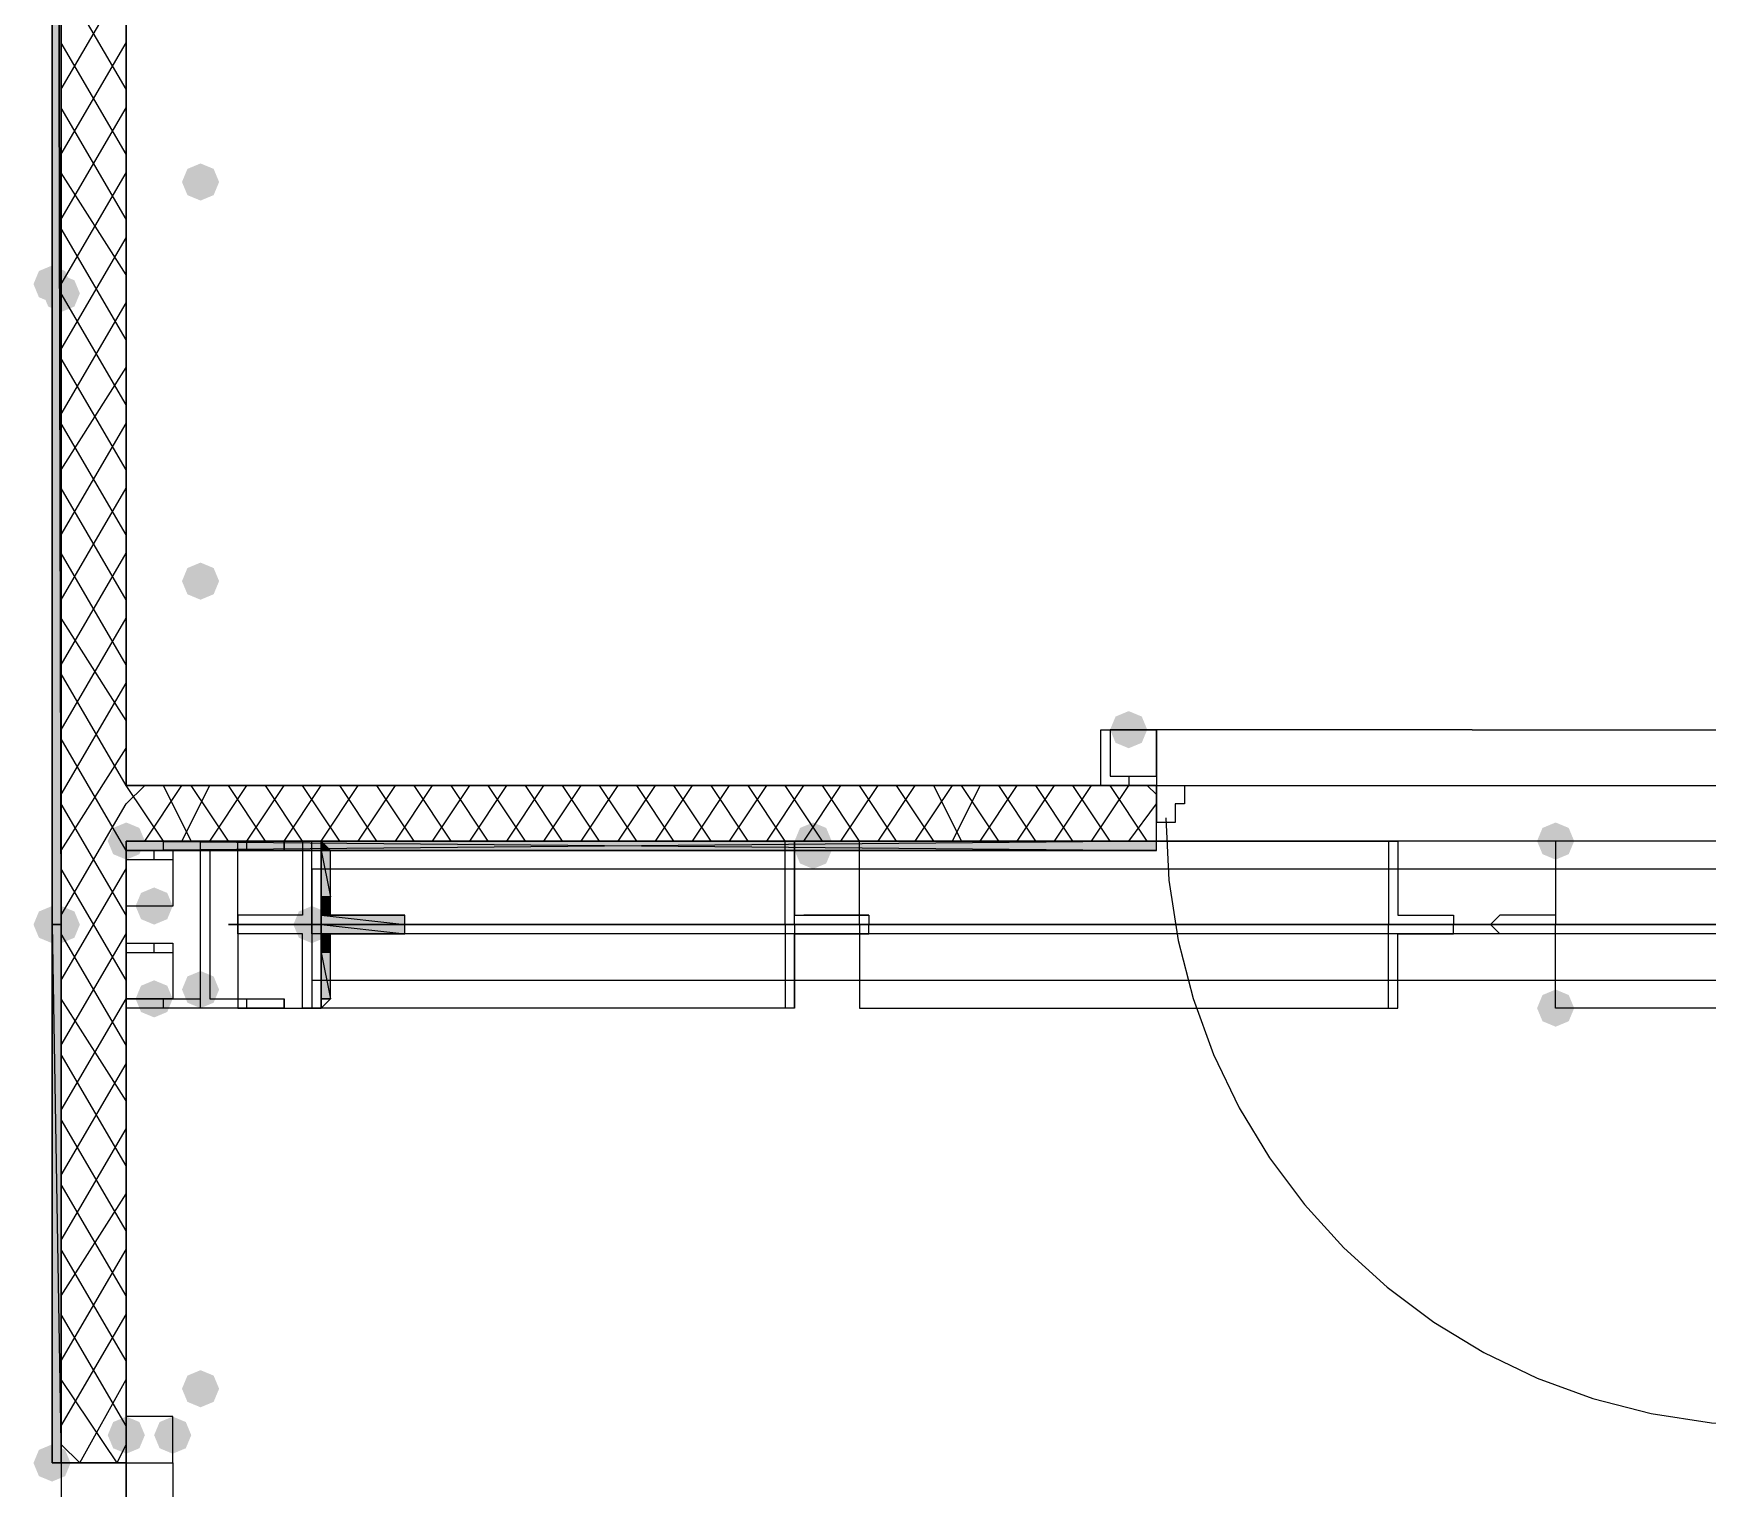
# Model space of a CAD drawing. Header units: millimetres. Extents: x 0 to 420, y 0 to 297.
# Drawn here: x 104.39 to 112.03, y 165.66 to 172.3 of the extents above; entities that cross this region are included whole.
import ezdxf

# ---------------------------------------------------------------- set-up
doc = ezdxf.new("R2010")
doc.units = ezdxf.units.MM
doc.layers.get('0').update_dxf_attribs({"linetype": 'CONTINUOUS'})

msp = doc.modelspace()

# ---------------------------------------------------------------- hatches: boundary and pattern name
at = {"true_color": 0x000007}
h = msp.add_hatch(color=0, dxfattribs=at)
h.paths.add_polyline_path([(104.521, 185.631667), (104.478667, 185.631667), (104.521, 168.232667)], flags=0)
h.paths.add_polyline_path([(104.478667, 185.631667), (104.521, 168.232667), (104.478667, 168.232667)], flags=0)
for points in [[(105.240667, 171.619333), (105.215796, 171.559537), (105.156, 171.534667), (105.096204, 171.559537), (105.071333, 171.619333), (105.096204, 171.679129), (105.156, 171.704), (105.215796, 171.679129)], [(105.240667, 169.799), (105.215796, 169.739204), (105.156, 169.714333), (105.096204, 169.739204), (105.071333, 169.799), (105.096204, 169.858796), (105.156, 169.883667), (105.215796, 169.858796)], [(109.474, 169.121667), (109.449129, 169.061871), (109.389333, 169.037), (109.329538, 169.061871), (109.304667, 169.121667), (109.329537, 169.181462), (109.389333, 169.206333), (109.449129, 169.181463)], [(111.421333, 168.613667), (111.396463, 168.553871), (111.336667, 168.529), (111.276871, 168.553871), (111.252, 168.613667), (111.276871, 168.673462), (111.336667, 168.698333), (111.396462, 168.673463)], [(105.029, 168.317333), (105.004129, 168.257537), (104.944333, 168.232667), (104.884538, 168.257537), (104.859667, 168.317333), (104.884537, 168.377129), (104.944333, 168.402), (105.004129, 168.377129)], [(105.748667, 168.232667), (105.723796, 168.172871), (105.664, 168.148), (105.604204, 168.172871), (105.579333, 168.232667), (105.604204, 168.292462), (105.664, 168.317333), (105.723796, 168.292463)], [(105.240667, 167.936333), (105.215796, 167.876537), (105.156, 167.851667), (105.096204, 167.876537), (105.071333, 167.936333), (105.096204, 167.996129), (105.156, 168.021), (105.215796, 167.996129)], [(105.029, 167.894), (105.004129, 167.834204), (104.944333, 167.809333), (104.884538, 167.834204), (104.859667, 167.894), (104.884537, 167.953796), (104.944333, 167.978667), (105.004129, 167.953796)], [(111.421333, 167.851667), (111.396463, 167.791871), (111.336667, 167.767), (111.276871, 167.791871), (111.252, 167.851667), (111.276871, 167.911462), (111.336667, 167.936333), (111.396462, 167.911463)], [(105.240667, 166.116), (105.215796, 166.056204), (105.156, 166.031333), (105.096204, 166.056204), (105.071333, 166.116), (105.096204, 166.175796), (105.156, 166.200667), (105.215796, 166.175796)], [(104.902, 165.904333), (104.877129, 165.844538), (104.817333, 165.819667), (104.757538, 165.844538), (104.732667, 165.904333), (104.757537, 165.964129), (104.817333, 165.989), (104.877129, 165.964129)], [(105.113667, 165.904333), (105.088796, 165.844538), (105.029, 165.819667), (104.969204, 165.844538), (104.944333, 165.904333), (104.969204, 165.964129), (105.029, 165.989), (105.088796, 165.964129)]]:
    msp.add_hatch(color=0, dxfattribs=at).paths.add_polyline_path(points, flags=0)
at = {"true_color": 0x0000fe}
for points in [[(104.563333, 171.153667), (104.538463, 171.093871), (104.478667, 171.069), (104.418871, 171.093871), (104.394, 171.153667), (104.418871, 171.213462), (104.478667, 171.238333), (104.538462, 171.213463)], [(104.605667, 171.111333), (104.580796, 171.051537), (104.521, 171.026667), (104.461204, 171.051537), (104.436333, 171.111333), (104.461204, 171.171129), (104.521, 171.196), (104.580796, 171.171129)], [(104.902, 168.613667), (104.877129, 168.553871), (104.817333, 168.529), (104.757538, 168.553871), (104.732667, 168.613667), (104.757537, 168.673462), (104.817333, 168.698333), (104.877129, 168.673463)], [(104.902, 168.613667), (104.877129, 168.553871), (104.817333, 168.529), (104.757538, 168.553871), (104.732667, 168.613667), (104.757537, 168.673462), (104.817333, 168.698333), (104.877129, 168.673463)], [(108.034667, 168.613667), (108.009796, 168.553871), (107.95, 168.529), (107.890204, 168.553871), (107.865333, 168.613667), (107.890204, 168.673462), (107.95, 168.698333), (108.009796, 168.673463)], [(108.034667, 168.571333), (108.009796, 168.511537), (107.95, 168.486667), (107.890204, 168.511537), (107.865333, 168.571333), (107.890204, 168.631129), (107.95, 168.656), (108.009796, 168.631129)], [(104.563333, 168.232667), (104.538463, 168.172871), (104.478667, 168.148), (104.418871, 168.172871), (104.394, 168.232667), (104.418871, 168.292462), (104.478667, 168.317333), (104.538462, 168.292463)], [(104.605667, 168.232667), (104.580796, 168.172871), (104.521, 168.148), (104.461204, 168.172871), (104.436333, 168.232667), (104.461204, 168.292462), (104.521, 168.317333), (104.580796, 168.292463)], [(104.563333, 165.777333), (104.538463, 165.717537), (104.478667, 165.692667), (104.418871, 165.717537), (104.394, 165.777333), (104.418871, 165.837129), (104.478667, 165.862), (104.538462, 165.837129)], [(104.563333, 165.777333), (104.538463, 165.717537), (104.478667, 165.692667), (104.418871, 165.717537), (104.394, 165.777333), (104.418871, 165.837129), (104.478667, 165.862), (104.538462, 165.837129)]]:
    msp.add_hatch(color=0, dxfattribs=at).paths.add_polyline_path(points, flags=0)
at = {"true_color": 0x000007}
h = msp.add_hatch(color=0, dxfattribs=at)
h.paths.add_polyline_path([(109.516333, 168.613667), (104.817333, 168.613667), (109.516333, 168.571333)], flags=0)
h.paths.add_polyline_path([(104.817333, 168.613667), (109.516333, 168.571333), (104.817333, 168.571333)], flags=0)
at = {"true_color": 0x000062}
h = msp.add_hatch(color=0, dxfattribs=at)
h.paths.add_polyline_path([(105.748667, 168.571333), (105.706333, 168.613667)], flags=0)
h.paths.add_polyline_path([(105.706333, 168.613667), (105.748667, 168.571333), (105.706333, 168.571333)], flags=0)
h = msp.add_hatch(color=0, dxfattribs=at)
h.paths.add_polyline_path([(105.748667, 168.571333), (105.706333, 168.571333), (105.748667, 168.359667)], flags=0)
h.paths.add_polyline_path([(105.706333, 168.571333), (105.748667, 168.359667), (105.706333, 168.359667)], flags=0)
h = msp.add_hatch(color=0, dxfattribs=at)
h.paths.add_polyline_path([(105.748667, 168.359667), (105.706333, 168.359667), (105.748667, 168.317333)], flags=0)
h.paths.add_polyline_path([(105.706333, 168.359667), (105.748667, 168.317333), (105.706333, 168.317333)], flags=0)
h = msp.add_hatch(color=0, dxfattribs=at)
h.paths.add_polyline_path([(105.748667, 168.317333), (105.706333, 168.317333), (105.748667, 168.275)], flags=0)
h.paths.add_polyline_path([(105.706333, 168.317333), (105.748667, 168.275), (105.706333, 168.275)], flags=0)
h.paths.add_polyline_path([(105.748667, 168.275), (105.706333, 168.275)], flags=0)
h.paths.add_polyline_path([(105.706333, 168.275), (105.748667, 168.275)], flags=0)
h.paths.add_polyline_path([(105.748667, 168.275), (105.706333, 168.275)], flags=0)
h.paths.add_polyline_path([(105.748667, 168.275), (105.706333, 168.275)], flags=0)
at = {"true_color": 0x000007}
h = msp.add_hatch(color=0, dxfattribs=at)
h.paths.add_polyline_path([(104.521, 168.232667), (104.478667, 168.232667), (104.521, 165.777333)], flags=0)
h.paths.add_polyline_path([(104.478667, 168.232667), (104.521, 165.777333), (104.478667, 165.777333)], flags=0)
at = {"true_color": 0x000062}
h = msp.add_hatch(color=0, dxfattribs=at)
h.paths.add_polyline_path([(105.706333, 168.275), (105.748667, 168.275)], flags=0)
h.paths.add_polyline_path([(105.748667, 168.275), (105.706333, 168.275)], flags=0)
h = msp.add_hatch(color=0, dxfattribs=at)
h.paths.add_polyline_path([(106.002667, 168.275), (105.706333, 168.275)], flags=0)
h.paths.add_polyline_path([(106.002667, 168.275), (105.706333, 168.275), (105.748667, 168.275)], flags=0)
h = msp.add_hatch(color=0, dxfattribs=at)
h.paths.add_polyline_path([(105.706333, 168.275), (106.045, 168.275)], flags=0)
h.paths.add_polyline_path([(106.045, 168.275), (105.706333, 168.275)], flags=0)
h = msp.add_hatch(color=0, dxfattribs=at)
h.paths.add_polyline_path([(106.087333, 168.275), (105.706333, 168.275)], flags=0)
h.paths.add_polyline_path([(105.706333, 168.275), (106.087333, 168.275)], flags=0)
h.paths.add_polyline_path([(106.087333, 168.275), (105.706333, 168.275)], flags=0)
h.paths.add_polyline_path([(106.087333, 168.275), (105.706333, 168.275), (106.045, 168.275)], flags=0)
h = msp.add_hatch(color=0, dxfattribs=at)
h.paths.add_polyline_path([(106.087333, 168.275), (105.706333, 168.275), (106.087333, 168.232667)], flags=0)
h.paths.add_polyline_path([(105.706333, 168.275), (106.087333, 168.232667), (105.706333, 168.232667)], flags=0)
h.paths.add_polyline_path([(106.087333, 168.232667), (105.706333, 168.232667)], flags=0)
h.paths.add_polyline_path([(105.706333, 168.232667), (106.087333, 168.232667)], flags=0)
h.paths.add_polyline_path([(106.087333, 168.232667), (105.706333, 168.232667)], flags=0)
h.paths.add_polyline_path([(106.087333, 168.232667), (105.706333, 168.232667)], flags=0)
h = msp.add_hatch(color=0, dxfattribs=at)
h.paths.add_polyline_path([(105.706333, 168.232667), (106.087333, 168.232667)], flags=0)
h.paths.add_polyline_path([(106.087333, 168.232667), (105.706333, 168.232667)], flags=0)
h.paths.add_polyline_path([(106.087333, 168.232667), (105.706333, 168.232667)], flags=0)
h.paths.add_polyline_path([(105.706333, 168.232667), (106.087333, 168.232667)], flags=0)
h = msp.add_hatch(color=0, dxfattribs=at)
h.paths.add_polyline_path([(106.087333, 168.232667), (105.706333, 168.232667), (106.087333, 168.190333)], flags=0)
h.paths.add_polyline_path([(105.706333, 168.232667), (106.087333, 168.190333), (105.706333, 168.190333)], flags=0)
h.paths.add_polyline_path([(106.087333, 168.190333), (105.706333, 168.190333)], flags=0)
h.paths.add_polyline_path([(105.706333, 168.190333), (106.087333, 168.190333)], flags=0)
msp.add_hatch(color=0, dxfattribs=at).paths.add_polyline_path([(106.045, 168.275), (106.002667, 168.275)], flags=0)
h = msp.add_hatch(color=0, dxfattribs=at)
h.paths.add_polyline_path([(106.002667, 168.275), (106.045, 168.275)], flags=0)
h.paths.add_polyline_path([(106.045, 168.275), (106.002667, 168.275)], flags=0)
h = msp.add_hatch(color=0, dxfattribs=at)
h.paths.add_polyline_path([(106.045, 168.190333), (105.706333, 168.190333)], flags=0)
h.paths.add_polyline_path([(105.706333, 168.190333), (106.045, 168.190333)], flags=0)
h.paths.add_polyline_path([(106.045, 168.190333), (105.706333, 168.190333)], flags=0)
h.paths.add_polyline_path([(106.045, 168.190333), (105.706333, 168.190333), (106.087333, 168.190333)], flags=0)
h = msp.add_hatch(color=0, dxfattribs=at)
h.paths.add_polyline_path([(105.748667, 168.190333), (105.706333, 168.190333)], flags=0)
h.paths.add_polyline_path([(105.748667, 168.190333), (105.706333, 168.190333)], flags=0)
h.paths.add_polyline_path([(105.706333, 168.190333), (105.748667, 168.190333)], flags=0)
h.paths.add_polyline_path([(105.748667, 168.190333), (105.706333, 168.190333)], flags=0)
h.paths.add_polyline_path([(105.748667, 168.190333), (105.706333, 168.190333)], flags=0)
h.paths.add_polyline_path([(105.706333, 168.190333), (105.748667, 168.190333)], flags=0)
h.paths.add_polyline_path([(105.748667, 168.190333), (105.706333, 168.190333)], flags=0)
h.paths.add_polyline_path([(105.748667, 168.190333), (105.706333, 168.190333), (106.002667, 168.190333)], flags=0)
h = msp.add_hatch(color=0, dxfattribs=at)
h.paths.add_polyline_path([(105.748667, 168.190333), (105.706333, 168.190333), (105.748667, 168.148)], flags=0)
h.paths.add_polyline_path([(105.706333, 168.190333), (105.748667, 168.148), (105.706333, 168.148)], flags=0)
h = msp.add_hatch(color=0, dxfattribs=at)
h.paths.add_polyline_path([(105.748667, 168.148), (105.706333, 168.148), (105.748667, 168.105667)], flags=0)
h.paths.add_polyline_path([(105.706333, 168.148), (105.748667, 168.105667), (105.706333, 168.105667)], flags=0)
h = msp.add_hatch(color=0, dxfattribs=at)
h.paths.add_polyline_path([(106.002667, 168.190333), (106.045, 168.190333)], flags=0)
h.paths.add_polyline_path([(106.045, 168.190333), (106.002667, 168.190333)], flags=0)
h.paths.add_polyline_path([(106.045, 168.190333), (106.002667, 168.190333)], flags=0)
h = msp.add_hatch(color=0, dxfattribs=at)
h.paths.add_polyline_path([(105.748667, 168.105667), (105.706333, 168.105667), (105.748667, 167.894)], flags=0)
h.paths.add_polyline_path([(105.706333, 168.105667), (105.748667, 167.894), (105.706333, 167.894)], flags=0)

# ---------------------------------------------------------------- linework, layer by layer
at = {"color": 0, "true_color": 0x000007}
for points in [[(104.521, 221.064667), (104.521, 165.777333)], [(104.817333, 168.867667), (104.817333, 185.970333)], [(104.521, 168.232667), (104.521, 185.631667), (104.521, 168.232667), (104.478667, 185.631667)], [(104.521, 172.042667), (104.817333, 172.550667)], [(104.817333, 172.042667), (104.521, 172.550667)], [(104.521, 171.746333), (104.817333, 172.254333)], [(104.817333, 171.746333), (104.521, 172.254333)], [(104.521, 171.45), (104.817333, 171.958)], [(104.817333, 171.45), (104.521, 171.958)], [(104.521, 171.153667), (104.817333, 171.661667)], [(104.817333, 171.196), (104.521, 171.661667)], [(104.817333, 170.899667), (104.521, 171.407667)], [(104.521, 170.857333), (104.817333, 171.365333)], [(104.817333, 170.603333), (104.521, 171.111333)], [(104.521, 170.561), (104.817333, 171.069)], [(104.817333, 170.307), (104.521, 170.815)], [(104.521, 170.307), (104.817333, 170.772667)], [(104.521, 170.010667), (104.817333, 170.518667)], [(104.817333, 170.010667), (104.521, 170.518667)], [(104.521, 169.714333), (104.817333, 170.222333)], [(104.817333, 169.714333), (104.521, 170.222333)], [(104.521, 169.418), (104.817333, 169.926)], [(104.817333, 169.418), (104.521, 169.926)], [(104.521, 169.121667), (104.817333, 169.629667)], [(104.817333, 169.164), (104.521, 169.629667)], [(104.817333, 168.867667), (104.521, 169.375667)], [(104.521, 168.825333), (104.817333, 169.333333)], [(104.817333, 168.571333), (104.521, 169.079333)], [(110.955667, 169.121667), (109.516333, 169.121667), (109.516333, 168.994667)], [(110.955667, 169.121667), (112.437333, 169.121667), (112.649, 169.121667), (112.649, 168.91), (112.437333, 168.91), (112.437333, 169.121667), (112.649, 169.121667), (112.649, 168.867667), (112.437333, 168.867667), (112.437333, 169.121667), (112.437333, 168.994667)], [(104.521, 168.571333), (104.817333, 169.037)], [(109.516333, 168.994667), (109.516333, 168.867667), (110.955667, 168.867667)], [(110.955667, 168.867667), (112.437333, 168.867667), (112.437333, 168.994667)], [(109.389333, 168.91), (109.389333, 168.867667)], [(104.817333, 168.783), (104.902, 168.867667)], [(104.986667, 168.613667), (104.817333, 168.867667)], [(109.516333, 168.867667), (104.817333, 168.867667)], [(104.902, 168.613667), (105.071333, 168.867667)], [(105.113667, 168.613667), (104.986667, 168.867667)], [(105.071333, 168.613667), (105.198333, 168.867667)], [(105.283, 168.613667), (105.113667, 168.867667)], [(105.198333, 168.613667), (105.367667, 168.867667)], [(105.452333, 168.613667), (105.283, 168.867667)], [(105.367667, 168.613667), (105.537, 168.867667)], [(105.621667, 168.613667), (105.452333, 168.867667)], [(105.537, 168.613667), (105.706333, 168.867667)], [(105.791, 168.613667), (105.621667, 168.867667)], [(105.706333, 168.613667), (105.875667, 168.867667)], [(105.960333, 168.613667), (105.791, 168.867667)], [(105.875667, 168.613667), (106.045, 168.867667)], [(106.129667, 168.613667), (105.960333, 168.867667)], [(106.045, 168.613667), (106.214333, 168.867667)], [(106.299, 168.613667), (106.129667, 168.867667)], [(106.214333, 168.613667), (106.383667, 168.867667)], [(106.468333, 168.613667), (106.299, 168.867667)], [(106.383667, 168.613667), (106.553, 168.867667)], [(106.637667, 168.613667), (106.468333, 168.867667)], [(106.553, 168.613667), (106.722333, 168.867667)], [(106.807, 168.613667), (106.637667, 168.867667)], [(106.722333, 168.613667), (106.891667, 168.867667)], [(106.976333, 168.613667), (106.807, 168.867667)], [(106.891667, 168.613667), (107.061, 168.867667)], [(107.145667, 168.613667), (106.976333, 168.867667)], [(107.061, 168.613667), (107.230333, 168.867667)], [(107.315, 168.613667), (107.145667, 168.867667)], [(107.230333, 168.613667), (107.399667, 168.867667)], [(107.484333, 168.613667), (107.315, 168.867667)], [(107.399667, 168.613667), (107.569, 168.867667)], [(107.653667, 168.613667), (107.484333, 168.867667)], [(107.569, 168.613667), (107.738333, 168.867667)], [(107.823, 168.613667), (107.653667, 168.867667)], [(107.738333, 168.613667), (107.907667, 168.867667)], [(107.992333, 168.613667), (107.823, 168.867667)], [(107.907667, 168.613667), (108.077, 168.867667)], [(108.161667, 168.613667), (107.992333, 168.867667)], [(108.077, 168.613667), (108.246333, 168.867667)], [(108.331, 168.613667), (108.161667, 168.867667)], [(108.246333, 168.613667), (108.415667, 168.867667)], [(108.500333, 168.613667), (108.331, 168.867667)], [(108.415667, 168.613667), (108.585, 168.867667)], [(108.627333, 168.613667), (108.500333, 168.867667)], [(108.585, 168.613667), (108.712, 168.867667)], [(108.796667, 168.613667), (108.627333, 168.867667)], [(108.712, 168.613667), (108.881333, 168.867667)], [(108.966, 168.613667), (108.796667, 168.867667)], [(108.881333, 168.613667), (109.050667, 168.867667)], [(109.135333, 168.613667), (108.966, 168.867667)], [(109.050667, 168.613667), (109.22, 168.867667)], [(109.304667, 168.613667), (109.135333, 168.867667)], [(109.22, 168.613667), (109.389333, 168.867667)], [(109.474, 168.613667), (109.304667, 168.867667)], [(109.516333, 168.825333), (109.474, 168.867667)], [(109.516333, 168.613667), (109.516333, 168.698333), (109.516333, 168.867667)], [(104.521, 168.275), (104.817333, 168.783)], [(104.817333, 168.275), (104.521, 168.783)], [(109.389333, 168.613667), (109.516333, 168.783)], [(109.516333, 168.613667), (109.516333, 168.698333)], [(109.558667, 168.7195), (109.572982, 168.435991), (109.615, 168.160673), (109.683326, 167.894939), (109.776568, 167.640182), (109.89333, 167.397796), (110.032219, 167.169176), (110.191842, 166.955714), (110.370805, 166.758805), (110.567714, 166.579842), (110.781176, 166.420219), (111.009796, 166.28133), (111.252182, 166.164568), (111.506939, 166.071326), (111.772673, 166.003), (112.047991, 165.960982), (112.3315, 165.946667)], [(104.817333, 168.613667), (109.516333, 168.613667), (104.817333, 168.571333), (109.516333, 168.571333)], [(104.817333, 168.571333), (104.817333, 168.613667)], [(104.817333, 168.613667), (109.516333, 168.613667)], [(104.817333, 165.777333), (104.817333, 168.613667)], [(104.986667, 168.571333), (104.986667, 168.613667)], [(105.156, 167.851667), (105.156, 168.613667)], [(105.664, 168.232667), (105.664, 168.613667), (105.621667, 168.613667), (105.621667, 168.571333), (105.621667, 168.317333), (105.621667, 168.275), (105.579333, 168.275), (105.367667, 168.275), (105.325333, 168.275), (105.325333, 168.232667), (105.664, 168.232667), (107.823, 168.232667), (107.823, 168.613667), (105.664, 168.613667)], [(105.706333, 168.232667), (105.325333, 168.232667), (105.325333, 168.613667), (105.706333, 168.613667)], [(105.367667, 168.571333), (105.367667, 168.613667)], [(105.537, 168.571333), (105.537, 168.613667)], [(107.865333, 168.613667), (105.706333, 168.613667)], [(107.865333, 168.232667), (107.865333, 168.613667), (107.865333, 168.571333), (107.865333, 168.317333), (107.865333, 168.275)], [(110.574667, 168.613667), (110.617, 168.613667)], [(110.617, 168.613667), (110.617, 168.571333), (110.617, 168.317333), (110.617, 168.275), (110.659333, 168.275), (110.871, 168.275), (110.871, 168.232667)], [(111.336667, 168.613667), (111.336667, 168.571333), (111.336667, 168.317333), (111.336667, 168.275), (111.294333, 168.275), (111.082667, 168.275), (111.040333, 168.232667)], [(104.944333, 168.529), (104.944333, 168.571333)], [(104.521, 167.978667), (104.817333, 168.486667)], [(104.817333, 167.978667), (104.521, 168.486667)], [(105.664, 168.486667), (105.664, 168.232667), (105.664, 168.275), (105.664, 168.486667), (116.289667, 168.486667), (116.289667, 168.232667), (105.664, 168.232667), (105.664, 168.275)], [(104.478667, 165.777333), (104.478667, 168.232667), (104.521, 165.777333), (104.521, 168.232667)], [(105.664, 168.232667), (105.664, 167.851667), (105.621667, 167.851667), (105.621667, 167.894), (105.621667, 168.148), (105.621667, 168.190333), (105.579333, 168.190333), (105.367667, 168.190333), (105.325333, 168.190333), (105.325333, 168.232667), (105.664, 168.232667), (107.823, 168.232667), (107.823, 167.851667), (105.664, 167.851667)], [(105.706333, 168.232667), (105.325333, 168.232667), (105.325333, 167.851667), (105.706333, 167.851667)], [(116.289667, 168.190333), (116.289667, 168.232667), (116.289667, 168.190333), (105.664, 168.190333), (105.664, 168.232667), (116.289667, 168.232667)], [(107.865333, 168.232667), (105.706333, 168.232667)], [(107.865333, 168.232667), (105.706333, 168.232667)], [(106.045, 168.275), (105.748667, 168.275)], [(107.865333, 168.275), (107.907667, 168.275), (108.204, 168.275), (107.907667, 168.275)], [(107.865333, 168.232667), (107.865333, 167.851667), (107.865333, 167.894), (107.865333, 168.148), (107.865333, 168.190333)], [(108.204, 168.232667), (107.865333, 168.232667)], [(108.204, 168.232667), (107.865333, 168.232667)], [(108.204, 168.275), (108.204, 168.232667)], [(108.204, 168.190333), (108.204, 168.232667)], [(110.871, 168.232667), (110.574667, 168.232667)], [(110.871, 168.232667), (110.574667, 168.232667)], [(110.617, 167.851667), (110.617, 167.894), (110.617, 168.148), (110.617, 168.190333), (110.659333, 168.190333), (110.871, 168.190333), (110.871, 168.232667)], [(111.040333, 168.232667), (111.336667, 168.232667)], [(111.336667, 167.851667), (111.336667, 167.894), (111.336667, 168.148), (111.336667, 168.190333), (111.294333, 168.190333), (111.082667, 168.190333), (111.040333, 168.232667)], [(111.040333, 168.232667), (111.336667, 168.232667)], [(104.521, 167.682333), (104.817333, 168.190333)], [(104.817333, 167.682333), (104.521, 168.190333)], [(104.944333, 168.105667), (104.944333, 168.148)], [(105.664, 168.190333), (105.664, 168.021), (105.664, 167.978667), (116.289667, 167.978667), (116.289667, 168.021), (116.289667, 168.190333), (116.289667, 167.978667)], [(106.045, 168.190333), (105.748667, 168.190333)], [(107.865333, 168.190333), (107.907667, 168.190333), (108.204, 168.190333), (107.907667, 168.190333)], [(104.521, 167.386), (104.817333, 167.894)], [(104.817333, 167.428333), (104.521, 167.894)], [(104.817333, 167.851667), (104.817333, 167.894)], [(104.986667, 167.851667), (104.986667, 167.894)], [(105.367667, 167.851667), (105.367667, 167.894)], [(105.537, 167.851667), (105.537, 167.894)], [(107.865333, 167.851667), (105.706333, 167.851667)], [(110.574667, 167.851667), (110.617, 167.851667)], [(104.817333, 167.132), (104.521, 167.64)], [(104.521, 167.089667), (104.817333, 167.597667)], [(104.817333, 166.835667), (104.521, 167.343667)], [(104.521, 166.793333), (104.817333, 167.301333)], [(104.817333, 166.539333), (104.521, 167.047333)], [(104.521, 166.539333), (104.817333, 167.005)], [(104.521, 166.243), (104.817333, 166.751)], [(104.817333, 166.243), (104.521, 166.751)], [(104.521, 165.946667), (104.817333, 166.454667)], [(104.817333, 165.946667), (104.521, 166.454667)], [(104.775, 165.777333), (104.521, 166.158333)], [(104.605667, 165.777333), (104.817333, 166.158333)], [(104.605667, 165.777333), (104.521, 165.862)], [(104.775, 165.777333), (104.817333, 165.862)], [(104.521, 165.777333), (104.817333, 165.777333)], [(104.817333, 162.433), (104.817333, 165.777333), (104.944333, 165.777333)], [(104.944333, 165.777333), (105.029, 165.777333), (105.029, 162.433)]]:
    msp.add_lwpolyline(points, dxfattribs=at)
at = {"color": 0, "true_color": 0x000098}
msp.add_lwpolyline([(117.136333, 185.970333), (104.817333, 185.970333), (104.817333, 168.867667), (117.136333, 168.867667)], close=True, dxfattribs=at)
at = {"color": 0, "true_color": 0x000007}
for points in [[(104.521, 185.631667), (104.478667, 185.631667), (104.521, 168.232667)], [(104.478667, 185.631667), (104.521, 168.232667), (104.478667, 168.232667)], [(104.521, 168.232667), (104.521, 185.631667), (104.478667, 185.631667), (104.478667, 168.232667)], [(104.521, 168.232667), (104.521, 185.631667), (104.478667, 185.631667), (104.478667, 168.232667)], [(109.262333, 169.121667), (109.516333, 169.121667), (109.516333, 168.867667), (109.262333, 168.867667)], [(109.304667, 169.121667), (109.304667, 168.91), (109.516333, 168.91), (109.516333, 169.121667)], [(109.643333, 168.867667), (109.643333, 168.783), (109.601, 168.783), (109.601, 168.698333), (109.516333, 168.698333), (109.516333, 168.867667)], [(109.516333, 168.867667), (109.516333, 168.698333)], [(109.516333, 168.613667), (104.817333, 168.613667), (109.516333, 168.571333)], [(104.817333, 168.613667), (109.516333, 168.571333), (104.817333, 168.571333)], [(105.537, 167.851667), (104.817333, 167.851667), (104.817333, 167.894), (105.156, 167.894), (105.156, 168.571333), (104.817333, 168.571333), (104.817333, 168.613667), (105.537, 168.613667), (105.537, 168.571333), (105.198333, 168.571333), (105.198333, 167.894), (105.537, 167.894)], [(109.516333, 168.613667), (104.817333, 168.613667), (104.817333, 168.571333), (109.516333, 168.571333)], [(109.516333, 168.613667), (104.817333, 168.613667), (104.817333, 168.571333), (109.516333, 168.571333)], [(108.161667, 168.613667), (110.574667, 168.613667), (110.574667, 168.232667), (108.161667, 168.232667)], [(113.792, 168.613667), (111.336667, 168.613667), (111.336667, 168.232667), (113.792, 168.232667)], [(105.029, 168.317333), (104.817333, 168.317333), (104.817333, 168.529), (105.029, 168.529), (105.029, 168.317333), (104.817333, 168.317333), (104.817333, 168.571333), (105.029, 168.571333)], [(104.521, 168.232667), (104.478667, 168.232667), (104.521, 165.777333)], [(104.478667, 168.232667), (104.521, 165.777333), (104.478667, 165.777333)], [(104.478667, 168.232667), (104.478667, 165.777333), (104.521, 165.777333), (104.521, 168.232667)], [(104.478667, 168.232667), (104.478667, 165.777333), (104.521, 165.777333), (104.521, 168.232667)], [(106.002667, 168.232667), (105.283, 168.232667)], [(108.161667, 167.851667), (110.574667, 167.851667), (110.574667, 168.232667), (108.161667, 168.232667)], [(113.792, 167.851667), (111.336667, 167.851667), (111.336667, 168.232667), (113.792, 168.232667)], [(105.029, 167.894), (104.817333, 167.894), (104.817333, 168.105667), (105.029, 168.105667), (105.029, 167.894), (104.817333, 167.894), (104.817333, 168.148), (105.029, 168.148)], [(105.029, 165.777333), (105.029, 165.989), (104.817333, 165.989), (104.817333, 165.777333), (105.029, 165.777333), (105.029, 165.989), (104.817333, 165.989), (104.817333, 165.777333)], [(104.817333, 165.777333), (104.521, 165.777333), (104.521, 165.608), (104.817333, 165.608)], [(104.817333, 165.777333), (104.521, 165.777333)]]:
    msp.add_lwpolyline(points, close=True, dxfattribs=at)
at = {"color": 0, "true_color": 0x000008}
msp.add_lwpolyline([(117.136333, 156.294667), (117.136333, 168.613667), (104.817333, 168.613667), (104.817333, 156.294667)], close=True, dxfattribs=at)
at = {"color": 0, "true_color": 0x000062}
for points in [[(105.748667, 168.571333), (105.706333, 168.613667)], [(105.706333, 168.613667), (105.748667, 168.571333), (105.706333, 168.571333)], [(105.748667, 168.571333), (105.706333, 168.571333), (105.748667, 168.359667)], [(105.706333, 168.571333), (105.748667, 168.359667), (105.706333, 168.359667)], [(105.748667, 168.359667), (105.706333, 168.359667), (105.748667, 168.317333)], [(105.706333, 168.359667), (105.748667, 168.317333), (105.706333, 168.317333)], [(105.748667, 168.317333), (105.706333, 168.317333), (105.748667, 168.275)], [(105.706333, 168.317333), (105.748667, 168.275), (105.706333, 168.275)], [(105.748667, 168.275), (105.706333, 168.275)], [(105.706333, 168.275), (105.748667, 168.275)], [(105.748667, 168.275), (105.706333, 168.275)], [(105.748667, 168.275), (105.706333, 168.275)], [(105.706333, 168.275), (105.748667, 168.275)], [(105.748667, 168.275), (105.706333, 168.275)], [(106.002667, 168.275), (105.706333, 168.275)], [(106.002667, 168.275), (105.706333, 168.275), (105.748667, 168.275)], [(105.706333, 168.275), (106.045, 168.275)], [(106.045, 168.275), (105.706333, 168.275)], [(106.087333, 168.275), (105.706333, 168.275)], [(105.706333, 168.275), (106.087333, 168.275)], [(106.087333, 168.275), (105.706333, 168.275)], [(106.087333, 168.275), (105.706333, 168.275), (106.045, 168.275)], [(106.087333, 168.275), (105.706333, 168.275), (106.087333, 168.232667)], [(105.706333, 168.275), (106.087333, 168.232667), (105.706333, 168.232667)], [(105.706333, 168.232667), (106.087333, 168.232667)], [(106.087333, 168.232667), (105.706333, 168.232667)], [(106.087333, 168.232667), (105.706333, 168.232667)], [(105.706333, 168.232667), (106.087333, 168.232667)], [(106.087333, 168.232667), (105.706333, 168.232667), (106.087333, 168.190333)], [(105.706333, 168.232667), (106.087333, 168.190333), (105.706333, 168.190333)], [(106.087333, 168.232667), (105.706333, 168.232667)], [(105.706333, 168.232667), (106.087333, 168.232667)], [(106.087333, 168.232667), (105.706333, 168.232667)], [(106.087333, 168.232667), (105.706333, 168.232667)], [(106.045, 168.275), (106.002667, 168.275)], [(106.002667, 168.275), (106.045, 168.275)], [(106.045, 168.275), (106.002667, 168.275)], [(106.087333, 168.190333), (105.706333, 168.190333)], [(105.706333, 168.190333), (106.087333, 168.190333)], [(106.045, 168.190333), (105.706333, 168.190333)], [(105.706333, 168.190333), (106.045, 168.190333)], [(106.045, 168.190333), (105.706333, 168.190333)], [(106.045, 168.190333), (105.706333, 168.190333), (106.087333, 168.190333)], [(105.748667, 168.190333), (105.706333, 168.190333)], [(105.748667, 168.190333), (105.706333, 168.190333)], [(105.706333, 168.190333), (105.748667, 168.190333)], [(105.748667, 168.190333), (105.706333, 168.190333)], [(105.748667, 168.190333), (105.706333, 168.190333)], [(105.706333, 168.190333), (105.748667, 168.190333)], [(105.748667, 168.190333), (105.706333, 168.190333)], [(105.748667, 168.190333), (105.706333, 168.190333), (106.002667, 168.190333)], [(105.748667, 168.190333), (105.706333, 168.190333), (105.748667, 168.148)], [(105.706333, 168.190333), (105.748667, 168.148), (105.706333, 168.148)], [(105.748667, 168.148), (105.706333, 168.148), (105.748667, 168.105667)], [(105.706333, 168.148), (105.748667, 168.105667), (105.706333, 168.105667)], [(106.002667, 168.190333), (106.045, 168.190333)], [(106.045, 168.190333), (106.002667, 168.190333)], [(106.045, 168.190333), (106.002667, 168.190333)], [(105.748667, 168.105667), (105.706333, 168.105667), (105.748667, 167.894)], [(105.706333, 168.105667), (105.748667, 167.894), (105.706333, 167.894)], [(105.706333, 167.851667), (105.706333, 167.894)], [(105.706333, 167.851667), (105.706333, 167.894), (105.748667, 167.894)]]:
    msp.add_lwpolyline(points, close=True, dxfattribs=at)
for points in [[(105.706333, 168.613667), (105.706333, 168.232667), (106.087333, 168.232667)], [(106.087333, 168.232667), (106.087333, 168.275), (106.045, 168.275), (106.002667, 168.275), (105.748667, 168.275), (105.748667, 168.317333), (105.748667, 168.359667), (105.748667, 168.571333), (105.706333, 168.613667)], [(106.087333, 168.232667), (105.706333, 168.232667), (105.706333, 167.851667)], [(105.706333, 167.851667), (105.748667, 167.894), (105.748667, 168.105667), (105.748667, 168.148), (105.748667, 168.190333), (106.002667, 168.190333), (106.045, 168.190333), (106.087333, 168.190333), (106.087333, 168.232667)]]:
    msp.add_lwpolyline(points, dxfattribs=at)

doc.saveas('drawing.dxf')
